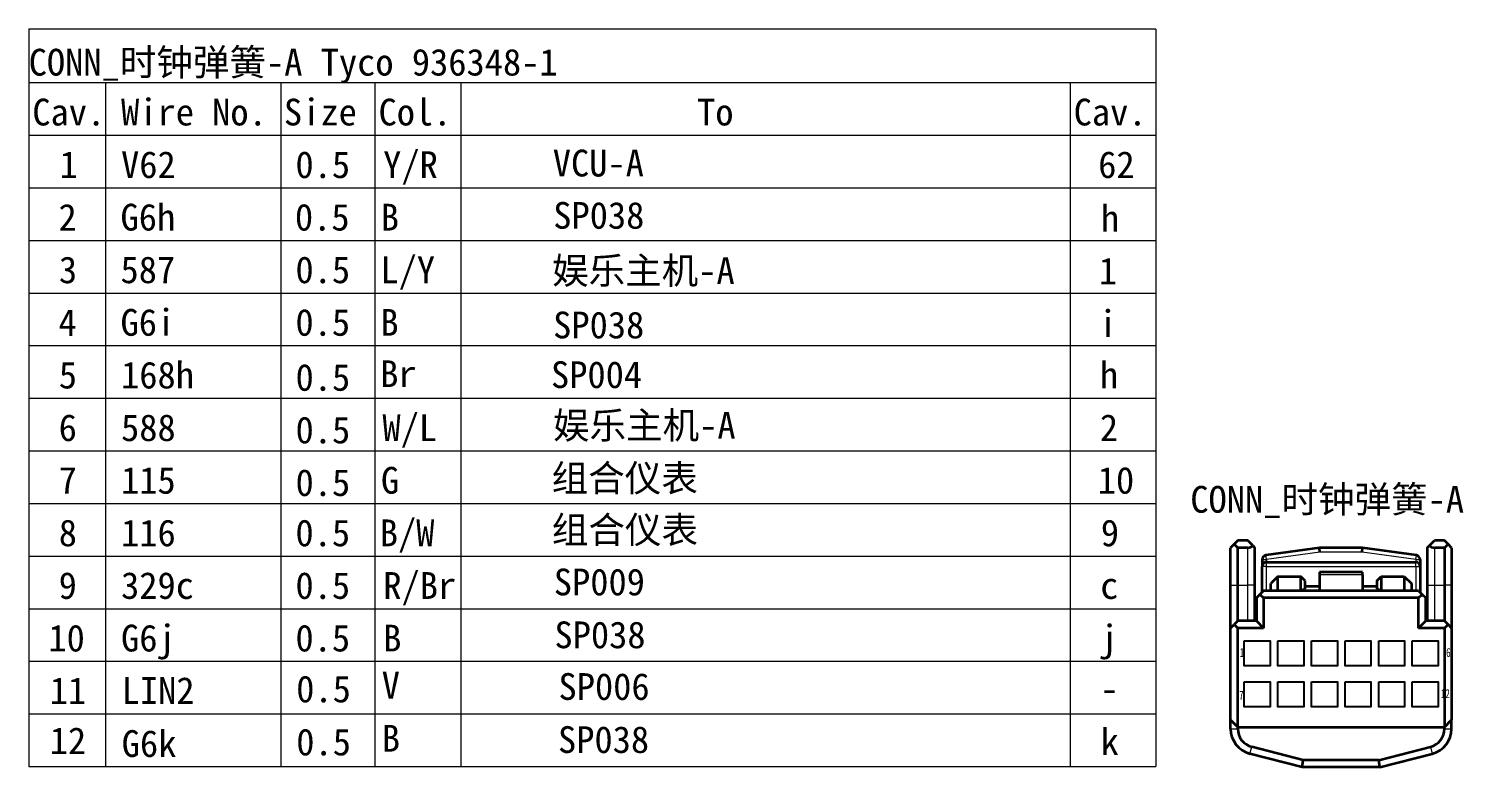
# Model space of a CAD drawing. Header units: millimetres. Extents: x 17 to 3784, y 12 to 1382.
# Drawn here: x 822.2 to 890, y 564.2 to 599.1 of the extents above; entities that cross this region are included whole.
import ezdxf

# ---------------------------------------------------------------- set-up
doc = ezdxf.new("R2010")
doc.units = ezdxf.units.MM
doc.styles.add('FangSong_GB2312_Style', font='simfang.ttf')
doc.styles.add('样式 2', font='', dxfattribs={"width": 0.75})
doc.styles.get('样式 2').set_extended_font_data('宋体')

msp = doc.modelspace()

# ---------------------------------------------------------------- linework, layer by layer
at = {"color": 0, "lineweight": 35, "ltscale": 0.008839}
for p, q in [((879.135, 574.722), (878.965, 574.552)), ((879.304, 574.891), (879.135, 574.722)), ((879.304, 574.552), (879.135, 574.722)), ((889.238, 574.722), (889.068, 574.891)), ((889.068, 574.552), (889.238, 574.722)), ((889.407, 574.552), (889.238, 574.722)), ((880.186, 572.179), (880.355, 572.349)), ((880.355, 572.349), (880.525, 572.518)), ((880.525, 572.179), (880.355, 572.349)), ((887.848, 572.518), (888.017, 572.349)), ((887.848, 572.179), (888.017, 572.349)), ((888.017, 572.349), (888.187, 572.179)), ((878.965, 570.755), (879.135, 570.925)), ((879.304, 571.094), (879.135, 570.925)), ((879.135, 570.925), (879.304, 570.755)), ((889.068, 571.094), (889.238, 570.925)), ((889.068, 570.755), (889.238, 570.925)), ((889.238, 570.925), (889.407, 570.755))]:
    msp.add_line(p, q, dxfattribs=at)
at = {"color": 0, "lineweight": 35, "ltscale": 0.0175}
for p, q in [((879.779, 574.891), (879.304, 574.891)), ((889.068, 574.891), (888.593, 574.891)), ((879.779, 574.552), (879.304, 574.552)), ((889.068, 574.552), (888.593, 574.552))]:
    msp.add_line(p, q, dxfattribs=at)
at = {"color": 0, "lineweight": 35, "ltscale": 0.0125}
for p, q in [((880.018, 574.652), (879.779, 574.891)), ((888.354, 574.652), (888.593, 574.891)), ((880.864, 572.518), (880.864, 572.857)), ((887.509, 572.857), (887.509, 572.518))]:
    msp.add_line(p, q, dxfattribs=at)
at = {"color": 0, "lineweight": 35, "ltscale": 0.005177}
for p, q in [((880.018, 574.652), (880.118, 574.552)), ((888.254, 574.552), (888.354, 574.652))]:
    msp.add_line(p, q, dxfattribs=at)
at = {"color": 0, "lineweight": 35, "ltscale": 0.064999}
for p, q in [((878.965, 572.789), (878.965, 574.552)), ((879.304, 572.789), (879.304, 574.552)), ((880.118, 572.789), (880.118, 574.552)), ((888.254, 574.552), (888.254, 572.789)), ((889.068, 574.552), (889.068, 572.789)), ((889.407, 574.552), (889.407, 572.789))]:
    msp.add_line(p, q, dxfattribs=at)
at = {"color": 0, "lineweight": 13, "ltscale": 0.064999}
for p, q in [((879.779, 572.789), (879.779, 574.552)), ((888.593, 574.552), (888.593, 572.789))]:
    msp.add_line(p, q, dxfattribs=at)
at = {"color": 0, "lineweight": 35, "ltscale": 0.011926}
for p, q in [((880.457, 573.994), (880.457, 573.671)), ((887.915, 573.994), (887.915, 573.671))]:
    msp.add_line(p, q, dxfattribs=at)
at = {"color": 0, "lineweight": 13, "ltscale": 0.0075}
for p, q in [((880.457, 573.994), (880.66, 573.994)), ((880.66, 573.994), (880.632, 574.196)), ((887.712, 573.994), (887.74, 574.196)), ((887.712, 573.994), (887.915, 573.994)), ((880.66, 573.671), (880.457, 573.671)), ((880.66, 573.671), (880.66, 573.874)), ((887.712, 573.671), (887.712, 573.874)), ((887.712, 573.671), (887.915, 573.671))]:
    msp.add_line(p, q, dxfattribs=at)
at = {"color": 0, "lineweight": 35, "ltscale": 0.094463}
for p, q in [((883.169, 574.552), (880.632, 574.196)), ((887.74, 574.196), (885.203, 574.552))]:
    msp.add_line(p, q, dxfattribs=at)
at = {"color": 0, "lineweight": 13, "ltscale": 0.093939}
for p, q in [((883.183, 574.349), (880.66, 573.994)), ((887.712, 573.994), (885.189, 574.349))]:
    msp.add_line(p, q, dxfattribs=at)
at = {"color": 0, "lineweight": 13, "ltscale": 0.004427}
for p, q in [((880.66, 573.994), (880.66, 573.874)), ((887.712, 573.994), (887.712, 573.874))]:
    msp.add_line(p, q, dxfattribs=at)
at = {"color": 0, "lineweight": 35, "ltscale": 0.075}
for p, q in [((885.203, 574.552), (883.169, 574.552)), ((885.203, 573.4), (883.169, 573.4)), ((878.965, 570.755), (878.965, 572.789)), ((889.407, 572.789), (889.407, 570.755))]:
    msp.add_line(p, q, dxfattribs=at)
at = {"color": 0, "lineweight": 35, "ltscale": 0.007518}
for p, q in [((883.183, 574.349), (883.169, 574.552)), ((885.189, 574.349), (885.203, 574.552))]:
    msp.add_line(p, q, dxfattribs=at)
at = {"color": 0, "lineweight": 13, "ltscale": 0.07395}
msp.add_line((885.189, 574.349), (883.183, 574.349), dxfattribs=at)
at = {"color": 0, "lineweight": 35, "ltscale": 0.045}
for p, q in [((880.457, 572.45), (880.457, 573.671)), ((887.915, 573.671), (887.915, 572.45)), ((880.525, 570.755), (879.304, 570.755)), ((889.068, 570.755), (887.848, 570.755))]:
    msp.add_line(p, q, dxfattribs=at)
at = {"color": 0, "lineweight": 35, "ltscale": 0.260001}
msp.add_line((880.66, 573.874), (887.712, 573.874), dxfattribs=at)
at = {"color": 0, "lineweight": 13, "ltscale": 0.260001}
msp.add_line((880.66, 573.671), (887.712, 573.671), dxfattribs=at)
at = {"color": 0, "lineweight": 13, "ltscale": 0.0425}
for p, q in [((880.66, 572.518), (880.66, 573.671)), ((887.712, 573.671), (887.712, 572.518))]:
    msp.add_line(p, q, dxfattribs=at)
at = {"color": 0, "lineweight": 35, "ltscale": 0.004521}
for p, q in [((883.169, 573.4), (883.169, 573.277)), ((885.203, 573.277), (885.203, 573.4))]:
    msp.add_line(p, q, dxfattribs=at)
at = {"color": 0, "lineweight": 35, "ltscale": 0.027979}
for p, q in [((883.169, 573.277), (883.169, 572.518)), ((885.203, 573.277), (885.203, 572.518))]:
    msp.add_line(p, q, dxfattribs=at)
at = {"color": 0, "lineweight": 13, "ltscale": 0.075}
msp.add_line((885.203, 573.277), (883.169, 573.277), dxfattribs=at)
at = {"color": 0, "lineweight": 13, "ltscale": 0.0125}
for p, q in [((878.965, 572.789), (879.304, 572.789)), ((880.118, 572.789), (879.779, 572.789)), ((888.254, 572.789), (888.593, 572.789)), ((889.407, 572.789), (889.068, 572.789)), ((878.965, 566.003), (879.304, 566.003)), ((889.068, 566.003), (889.407, 566.003)), ((879.878, 564.822), (879.964, 565.15)), ((888.408, 565.15), (888.494, 564.822))]:
    msp.add_line(p, q, dxfattribs=at)
at = {"color": 0, "lineweight": 35, "ltscale": 0.0625}
for p, q in [((879.304, 571.094), (879.304, 572.789)), ((889.068, 572.789), (889.068, 571.094))]:
    msp.add_line(p, q, dxfattribs=at)
at = {"color": 0, "lineweight": 13, "ltscale": 0.0175}
for p, q in [((879.304, 572.789), (879.779, 572.789)), ((888.593, 572.789), (889.068, 572.789))]:
    msp.add_line(p, q, dxfattribs=at)
at = {"color": 0, "lineweight": 13, "ltscale": 0.0625}
for p, q in [((879.779, 571.094), (879.779, 572.789)), ((888.593, 572.789), (888.593, 571.094))]:
    msp.add_line(p, q, dxfattribs=at)
at = {"color": 0, "lineweight": 35, "ltscale": 0.062524}
for p, q in [((880.118, 571.094), (880.118, 572.789)), ((888.254, 572.789), (888.254, 571.094))]:
    msp.add_line(p, q, dxfattribs=at)
at = {"color": 0, "lineweight": 35, "ltscale": 0.017678}
for p, q in [((881.203, 573.196), (880.864, 572.857)), ((887.169, 573.196), (887.509, 572.857)), ((880.186, 571.094), (880.525, 570.755)), ((888.187, 571.094), (887.848, 570.755)), ((879.304, 566.077), (878.965, 566.416)), ((889.068, 566.077), (889.407, 566.416))]:
    msp.add_line(p, q, dxfattribs=at)
at = {"color": 0, "lineweight": 35, "ltscale": 0.025}
for p, q in [((881.203, 572.518), (881.203, 573.196)), ((882.287, 572.518), (882.287, 573.196)), ((883.169, 572.722), (882.491, 572.722)), ((885.881, 572.722), (885.203, 572.722)), ((886.085, 573.196), (886.085, 572.518)), ((887.169, 573.196), (887.169, 572.518))]:
    msp.add_line(p, q, dxfattribs=at)
at = {"color": 0, "lineweight": 35, "ltscale": 0.040001}
for p, q in [((881.203, 573.196), (882.287, 573.196)), ((886.085, 573.196), (887.169, 573.196))]:
    msp.add_line(p, q, dxfattribs=at)
at = {"color": 0, "lineweight": 35, "ltscale": 0.010606}
for p, q in [((882.491, 572.993), (882.287, 573.196)), ((885.881, 572.993), (886.085, 573.196))]:
    msp.add_line(p, q, dxfattribs=at)
at = {"color": 0, "lineweight": 35, "ltscale": 0.008333}
for p, q in [((882.491, 572.617), (882.287, 572.518)), ((886.085, 572.518), (885.881, 572.617))]:
    msp.add_line(p, q, dxfattribs=at)
at = {"color": 0, "lineweight": 35, "ltscale": 0.013868}
for p, q in [((882.491, 572.617), (882.491, 572.993)), ((885.881, 572.993), (885.881, 572.617))]:
    msp.add_line(p, q, dxfattribs=at)
at = {"color": 0, "lineweight": 35, "ltscale": 0.039999}
for p, q in [((880.186, 572.179), (880.186, 571.094)), ((888.187, 571.094), (888.187, 572.179))]:
    msp.add_line(p, q, dxfattribs=at)
at = {"color": 0, "lineweight": 35, "ltscale": 0.270001}
for p, q in [((887.848, 572.518), (880.525, 572.518)), ((887.848, 572.179), (880.525, 572.179))]:
    msp.add_line(p, q, dxfattribs=at)
at = {"color": 0, "lineweight": 35, "ltscale": 0.052499}
for p, q in [((880.525, 572.179), (880.525, 570.755)), ((887.848, 570.755), (887.848, 572.179))]:
    msp.add_line(p, q, dxfattribs=at)
at = {"color": 0, "lineweight": 35, "ltscale": 0.160001}
for p, q in [((878.965, 566.416), (878.965, 570.755)), ((889.407, 570.755), (889.407, 566.416))]:
    msp.add_line(p, q, dxfattribs=at)
at = {"color": 0, "lineweight": 35, "ltscale": 0.0325}
for p, q in [((880.186, 571.094), (879.304, 571.094)), ((889.068, 571.094), (888.187, 571.094))]:
    msp.add_line(p, q, dxfattribs=at)
at = {"color": 0, "lineweight": 35, "ltscale": 0.172501}
for p, q in [((879.304, 566.077), (879.304, 570.755)), ((889.068, 570.755), (889.068, 566.077))]:
    msp.add_line(p, q, dxfattribs=at)
at = {"color": 0, "lineweight": 35, "ltscale": 0.015204}
for p, q in [((878.965, 566.003), (878.965, 566.416)), ((889.407, 566.003), (889.407, 566.416))]:
    msp.add_line(p, q, dxfattribs=at)
at = {"color": 0, "lineweight": 35, "ltscale": 0.002704}
for p, q in [((879.304, 566.003), (879.304, 566.077)), ((889.068, 566.003), (889.068, 566.077))]:
    msp.add_line(p, q, dxfattribs=at)
at = {"color": 0, "lineweight": 35, "ltscale": 0.360001}
msp.add_line((879.304, 566.077), (889.068, 566.077), dxfattribs=at)
at = {"color": 0, "lineweight": 35, "ltscale": 0.092761}
for p, q in [((882.399, 564.517), (879.964, 565.15)), ((885.973, 564.517), (888.408, 565.15))]:
    msp.add_line(p, q, dxfattribs=at)
at = {"color": 0, "lineweight": 35, "ltscale": 0.09436}
for p, q in [((882.355, 564.178), (879.878, 564.822)), ((886.017, 564.178), (888.494, 564.822))]:
    msp.add_line(p, q, dxfattribs=at)
at = {"color": 0, "lineweight": 35, "ltscale": 0.012602}
for p, q in [((882.355, 564.178), (882.399, 564.517)), ((886.017, 564.178), (885.973, 564.517))]:
    msp.add_line(p, q, dxfattribs=at)
at = {"color": 0, "lineweight": 35, "ltscale": 0.131802}
msp.add_line((885.973, 564.517), (882.399, 564.517), dxfattribs=at)
at = {"color": 0, "lineweight": 35, "ltscale": 0.135001}
msp.add_line((886.017, 564.178), (882.355, 564.178), dxfattribs=at)
at = {"color": 7, "linetype": 'Continuous', "lineweight": 13}
for points in [[(822.202, 599.08), (875.439, 599.08)], [(822.202, 599.08), (822.202, 564.217)], [(875.43, 599.064), (875.43, 564.217)], [(822.202, 596.529), (875.439, 596.529)], [(825.826, 596.489), (825.826, 564.217)], [(834.105, 596.529), (834.105, 564.217)], [(838.553, 596.529), (838.553, 564.217)], [(842.608, 596.529), (842.608, 564.217)], [(871.384, 596.529), (871.384, 564.217)], [(822.202, 594.044), (875.439, 594.044)], [(822.202, 591.558), (875.439, 591.558)], [(822.202, 589.073), (875.439, 589.073)], [(822.202, 586.587), (875.439, 586.587)], [(822.202, 584.102), (875.439, 584.102)], [(822.202, 581.616), (875.439, 581.616)], [(822.202, 579.131), (875.439, 579.131)], [(822.202, 576.645), (875.439, 576.645)], [(822.202, 574.159), (875.439, 574.159)], [(822.202, 571.674), (875.439, 571.674)], [(822.202, 569.188), (875.439, 569.188)], [(822.202, 566.703), (875.439, 566.703)], [(822.202, 564.217), (875.439, 564.217)]]:
    msp.add_lwpolyline(points, dxfattribs=at)
at = {"color": 0}
for points in [[(879.612, 570.154), (880.834, 570.154), (880.834, 568.968), (879.612, 568.968)], [(881.199, 570.154), (882.422, 570.154), (882.422, 568.968), (881.199, 568.968)], [(882.787, 570.154), (884.009, 570.154), (884.009, 568.968), (882.787, 568.968)], [(884.374, 570.154), (885.597, 570.154), (885.597, 568.968), (884.374, 568.968)], [(885.961, 570.154), (887.184, 570.154), (887.184, 568.968), (885.961, 568.968)], [(887.549, 570.154), (888.771, 570.154), (888.771, 568.968), (887.549, 568.968)], [(879.612, 568.218), (880.834, 568.218), (880.834, 567.032), (879.612, 567.032)], [(881.199, 568.218), (882.422, 568.218), (882.422, 567.032), (881.199, 567.032)], [(882.787, 568.218), (884.009, 568.218), (884.009, 567.032), (882.787, 567.032)], [(884.374, 568.218), (885.597, 568.218), (885.597, 567.032), (884.374, 567.032)], [(885.961, 568.218), (887.184, 568.218), (887.184, 567.032), (885.961, 567.032)], [(887.549, 568.218), (888.771, 568.218), (888.771, 567.032), (887.549, 567.032)]]:
    msp.add_lwpolyline(points, close=True, dxfattribs=at)
at = {"color": 0, "lineweight": 35}
for centre, radius, start, end in [((879.779, 574.891), 0.338, 269.9866, 315.06437), ((888.593, 574.891), 0.338, 224.93183, 270.01639), ((880.66, 573.994), 0.203, 98, 180.00001), ((887.712, 573.994), 0.203, 0, 82), ((880.66, 573.671), 0.203, 90, 180.00001), ((887.712, 573.671), 0.203, 0, 90), ((880.186, 566.003), 1.22, 180.00001, 255.42578), ((880.186, 566.003), 0.881, 180.00001, 255.42578), ((888.187, 566.003), 0.881, 284.57421, 0), ((888.187, 566.003), 1.22, 284.57421, 0)]:
    msp.add_arc(centre, radius, start, end, dxfattribs=at)

# ---------------------------------------------------------------- texts
at = {"color": 7, "linetype": 'Continuous', "style": 'FangSong_GB2312_Style'}
for s, height, p in [('CONN_时钟弹簧-A Tyco 936348-1', 1.26546, (822.202, 596.863)), ('Cav.', 1.2655, (822.374, 594.507)), ('Wire No.', 1.2655, (826.564, 594.507)), ('Size', 1.2655, (834.257, 594.507)), ('Col.', 1.2655, (838.725, 594.507)), ('To', 1.2655, (853.771, 594.507)), ('Cav.', 1.2655, (871.556, 594.507)), ('1', 1.265, (823.658, 592.022)), ('V62', 1.2655, (826.564, 592.022)), ('0.5', 1.2655, (834.801, 592.022)), ('Y/R', 1.2655, (838.942, 592.022)), ('VCU-A', 1.2655, (846.954, 592.097)), ('62', 1.2655, (872.715, 592.022)), ('G6h', 1.2655, (826.539, 589.541)), ('SP038', 1.2655, (846.977, 589.627)), ('2', 1.265, (823.611, 589.536)), ('0.5', 1.2655, (834.776, 589.541)), ('B', 1.265, (838.828, 589.541)), ('h', 1.265, (872.839, 589.486)), ('3', 1.265, (823.629, 587.051)), ('587', 1.2655, (826.539, 587.055)), ('0.5', 1.2655, (834.801, 587.055)), ('L/Y', 1.2655, (838.813, 587.055)), ('娱乐主机-A', 1.2655, (846.92, 587.018)), ('1', 1.265, (872.743, 587)), ('4', 1.265, (823.607, 584.565)), ('G6i', 1.2655, (826.539, 584.57)), ('0.5', 1.2655, (834.801, 584.57)), ('B', 1.265, (838.813, 584.57)), ('SP038', 1.2655, (846.972, 584.447)), ('i', 1.265, (872.743, 584.515)), ('168h', 1.2655, (826.564, 582.08)), ('Br', 1.2655, (838.804, 582.144)), ('SP004', 1.2655, (846.87, 582.099)), ('h', 1.265, (872.792, 582.08)), ('5', 1.265, (823.625, 582.08)), ('0.5', 1.2655, (834.806, 581.971)), ('6', 1.265, (823.618, 579.594)), ('588', 1.2655, (826.564, 579.594)), ('0.5', 1.2655, (834.806, 579.485)), ('W/L', 1.2655, (838.909, 579.594)), ('娱乐主机-A', 1.2655, (846.964, 579.703)), ('2', 1.265, (872.792, 579.594)), ('组合仪表', 1.2655, (846.902, 577.209)), ('7', 1.265, (823.618, 577.108)), ('115', 1.2655, (826.564, 577.108)), ('0.5', 1.2655, (834.806, 577)), ('G', 1.265, (838.838, 577.108)), ('10', 1.2655, (872.693, 577.108)), ('B/W', 1.2655, (838.783, 574.623)), ('组合仪表', 1.2655, (846.909, 574.768)), ('8', 1.265, (823.622, 574.623)), ('116', 1.2655, (826.564, 574.623)), ('0.5', 1.2655, (834.801, 574.623)), ('9', 1.265, (872.84, 574.623)), ('9', 1.265, (823.618, 572.137)), ('329c', 1.2655, (826.564, 572.137)), ('0.5', 1.2655, (834.801, 572.137)), ('R/Br', 1.2655, (838.949, 572.137)), ('SP009', 1.2655, (847.003, 572.303)), ('c', 1.265, (872.81, 572.137)), ('10', 1.2655, (823.132, 569.652)), ('G6j', 1.2655, (826.564, 569.652)), ('0.5', 1.2655, (834.801, 569.652)), ('B', 1.265, (838.946, 569.652)), ('SP038', 1.2655, (847.033, 569.805)), ('j', 1.265, (872.788, 569.652)), ('0.5', 1.2655, (834.837, 567.249)), ('V', 1.265, (838.875, 567.426)), ('SP006', 1.2655, (847.225, 567.363)), ('11', 1.2655, (823.196, 567.166)), ('LIN2', 1.2655, (826.592, 567.176)), ('-', 1.265, (872.82, 567.274)), ('12', 1.2655, (823.196, 564.803)), ('G6k', 1.2655, (826.596, 564.668)), ('0.5', 1.2655, (834.84, 564.742)), ('B', 1.265, (838.879, 564.919)), ('SP038', 1.2655, (847.201, 564.855)), ('k', 1.265, (872.824, 564.766))]:
    msp.add_text(s, height=height, dxfattribs=at).set_placement(p)
at = {"color": 0, "linetype": 'Continuous', "style": 'FangSong_GB2312_Style'}
msp.add_text('CONN_时钟弹簧-A', height=1.26546, dxfattribs=at).set_placement((877.064, 576.209))
at = {"color": 0, "width": 1.57223, "attachment_point": 3, "style": '样式 2'}
for s, insert, char_height in [('1', (879.616, 569.813), 0.424), ('6', (889.36, 569.815), 0.424), ('12', (889.325, 567.871), 0.4238), ('7', (879.583, 567.795), 0.424)]:
    msp.add_mtext(s, dxfattribs=dict(at, insert=insert, char_height=char_height))

doc.saveas('drawing.dxf')
